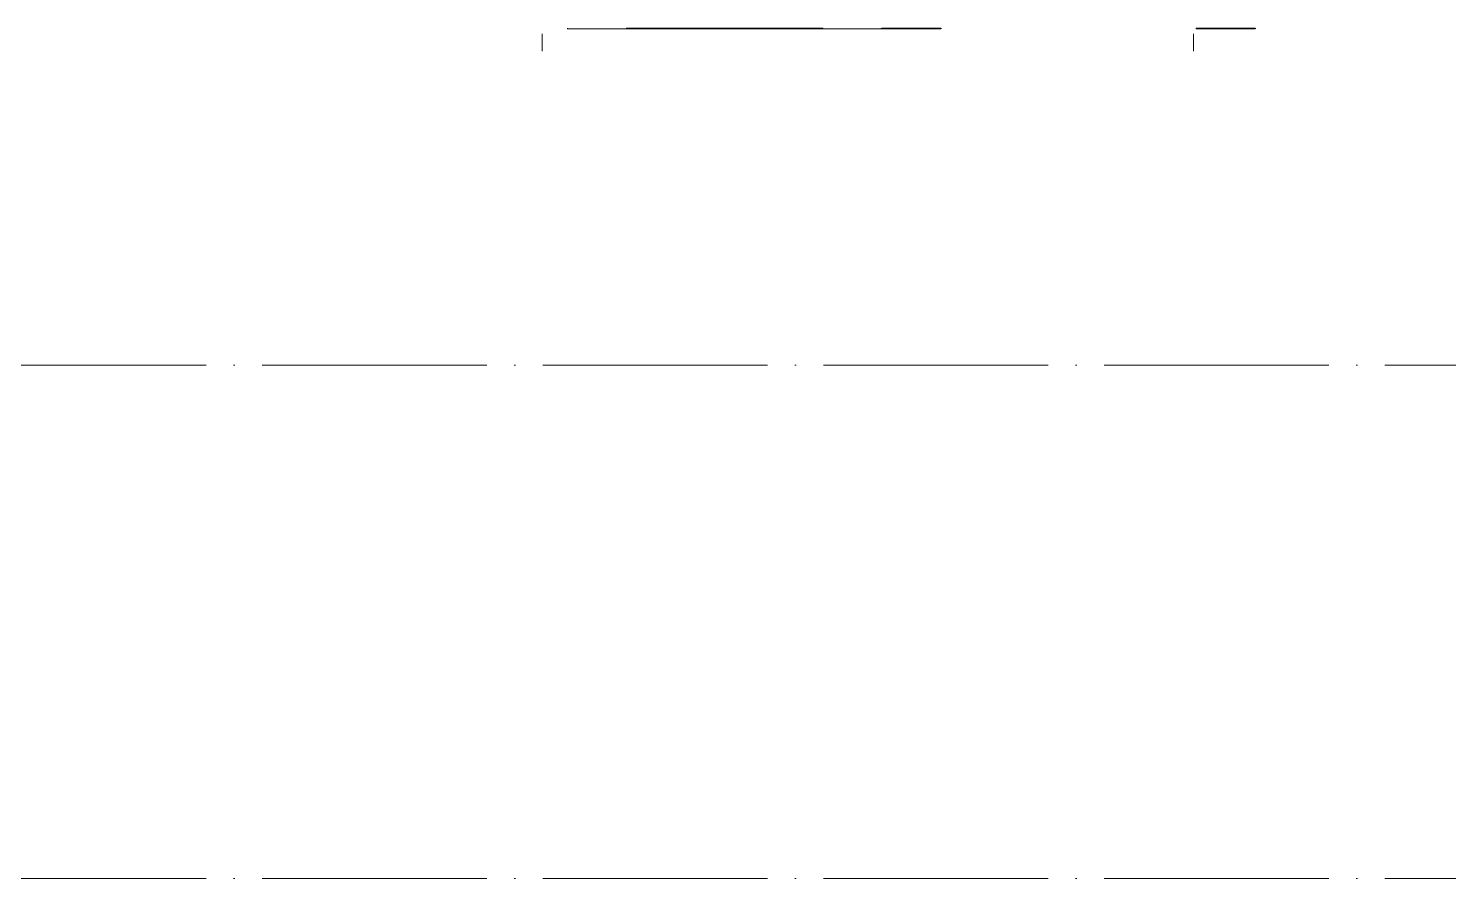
# Model space of a CAD drawing. Header units: millimetres. Extents: x -88595 to 880822, y -1054509 to -148035.
# Drawn here: x 267787 to 280438, y -255522 to -247954 of the extents above; entities that cross this region are included whole.
import ezdxf

# ---------------------------------------------------------------- set-up
doc = ezdxf.new("R2010")
doc.units = ezdxf.units.MM
doc.linetypes.add('ADSK_Линия сетки', pattern=[25, 20, -2.5, 0, -2.5])
for name, color, linetype, lineweight in [('Оборудование', 7, 'Continuous', 18), ('Оси', 7, 'Continuous', 9), ('Стены наружные', 7, 'Continuous', 18)]:
    doc.layers.add(name, color=color, linetype=linetype, lineweight=lineweight)

# ---------------------------------------------------------------- blocks, each defined once
blk = doc.blocks.new('2 этаж')
at = {"layer": 'Оси', "linetype": 'ADSK_Линия сетки', "ltscale": 100}
for p, q in [((301698, 697307), (301698, 679652)), ((307498, 697307), (307498, 679652)), ((333705, 676857), (287587, 676857)), ((333705, 672287), (287587, 672287))]:
    blk.add_line(p, q, dxfattribs=at)
at = {"layer": 'Стены наружные'}
for p, q in [((301923, 679850), (301923, 679855)), ((302448, 679855), (304198, 679855)), ((302448, 679855), (302448, 679850)), ((304198, 679850), (304198, 679855)), ((304718, 679850), (304718, 679855)), ((304718, 679854), (304723, 679854)), ((304718, 679850), (301923, 679850)), ((304723, 679849), (304198, 679849))]:
    blk.add_line(p, q, dxfattribs=at)
at = {"layer": 'Стены наружные', "lineweight": 30}
for p, q in [((304723, 679855), (305248, 679855)), ((304723, 679855), (304723, 679850)), ((305248, 679855), (305248, 679850)), ((307523, 679855), (308048, 679855)), ((307523, 679855), (307523, 679850)), ((308048, 679855), (308048, 679850)), ((305248, 679850), (304723, 679850)), ((308048, 679850), (307523, 679850))]:
    blk.add_line(p, q, dxfattribs=at)
at = {"layer": 'Стены наружные', "linetype": 'Continuous', "lineweight": 9}
blk.add_line((304856, 679850), (304853, 679854), dxfattribs=at)

msp = doc.modelspace()

# ---------------------------------------------------------------- block references
at = {"layer": 'Оборудование', "color": 5, "true_color": 0x0000ff}
msp.add_blockref('2 этаж', (-29334, -927808), dxfattribs=at)

doc.saveas('drawing.dxf')
